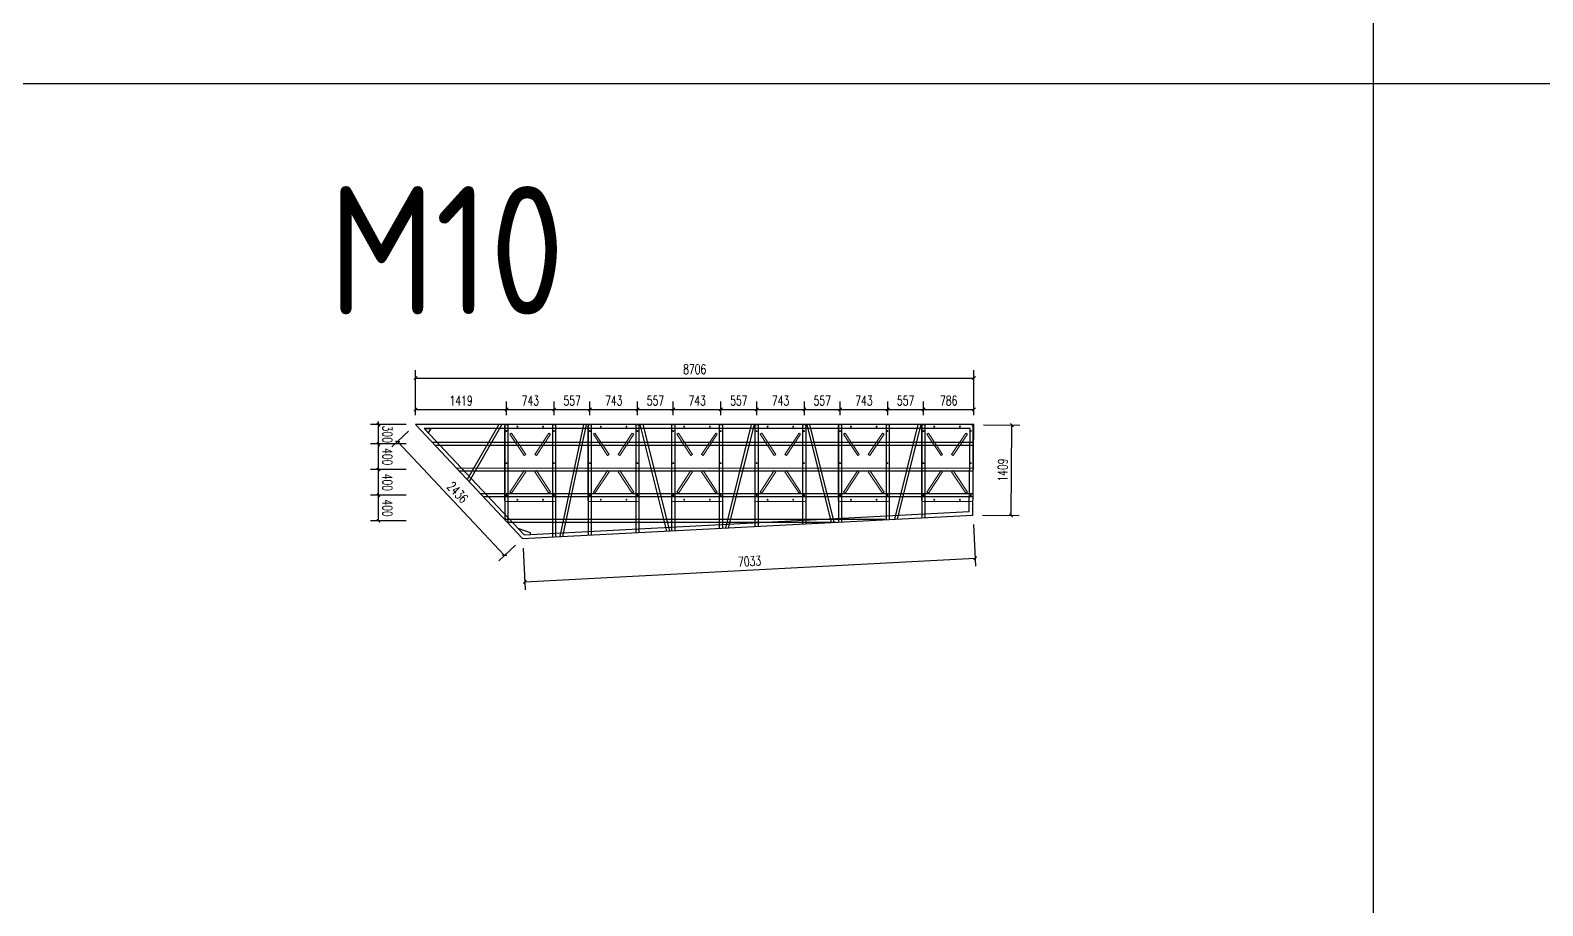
# Model space of a CAD drawing. Extents: x 1254079 to 1500931, y -102737 to 142253.
# Drawn here: x 1307027 to 1330609, y -25168 to -11524 of the extents above; entities that cross this region are included whole.
import ezdxf

# ---------------------------------------------------------------- set-up
doc = ezdxf.new("R2010")
doc.units = 0
doc.header["$LTSCALE"] = 1000
doc.header["$MEASUREMENT"] = 0
for name, color, linetype in [('DIM_MODI', 6, 'Continuous'), ('PUB_DIM', 3, 'Continuous'), ('PUB_TEXT', 7, 'Continuous'), ('W-float bowl浮筒', 253, 'Continuous'), ('W-FLOAT_BOWL浮筒', 253, 'Continuous'), ('W-STEEL_FRAME钢架', 3, 'Continuous'), ('W-STEEL_KEEL钢龙骨', 5, 'Continuous'), ('特殊段命名', 221, 'Continuous'), ('钢架', 90, 'Continuous')]:
    doc.layers.add(name, color=color, linetype=linetype)
doc.styles.add('_TCH_DIM_T3', font='SIMPLEX', dxfattribs={"width": 0.705882, "bigfont": 'GBCBIG'})
doc.styles.get("Standard").update_dxf_attribs({"font": 'gbenor.shx', "bigfont": 'gbcbig.shx'})
doc.dimstyles.new('_TCH_ARCH&&50', dxfattribs={"dimtxt": 148.75, "dimasz": 50, "dimexe": 125, "dimexo": 150, "dimgap": 63.125, "dimtad": 1, "dimdec": 0, "dimzin": 0, "dimdsep": 46, "dimtxsty": '_TCH_DIM_T3', "dimblk": 'ARCHTICK', "dimcen": 0.09, "dimclrt": 7, "dimazin": 2, "dimtfac": 1, "dimtdec": 0, "dimtix": 1, "dimtmove": 2, "dimatfit": 3, "dimfxl": 0, "dimtolj": 1, "dimtzin": 0, "dimarcsym": 0})

# ---------------------------------------------------------------- blocks, each defined once
blk = doc.blocks.new('_ArchTick')
at = {"color": 0, "linetype": 'ByBlock', "const_width": 0.4}
blk.add_lwpolyline([(-0.5, -0.5), (0.5, 0.5)], dxfattribs=at)
blk = doc.blocks.new('*D824')
at = {"layer": 'Defpoints', "color": 0, "transparency": 16777216}
for p in [(1312457, -18770), (1313038, -18770), (1313038, -19170)]:
    blk.add_point(p, dxfattribs=at)
at = {"layer": 'PUB_DIM', "color": 0, "lineweight": -2, "transparency": 16777216}
for p, q in [((1312888, -18770), (1312332, -18770)), ((1312457, -19170), (1312457, -18770)), ((1312888, -19170), (1312332, -19170))]:
    blk.add_line(p, q, dxfattribs=at)
at = {"layer": 'PUB_DIM', "color": 0, "lineweight": -2, "transparency": 16777216, "xscale": 50, "yscale": 50, "zscale": 50}
for p, rotation in [((1312457, -18770), 90.00074385326631), ((1312457, -19170), 270.0007438532663)]:
    blk.add_blockref('_ArchTick', p, dxfattribs=dict(at, rotation=rotation))
at = {"layer": 'PUB_DIM', "color": 7, "transparency": 16777216, "insert": (1312595, -18970), "char_height": 148.8, "attachment_point": 5, "rotation": 270.0007, "style": '_TCH_DIM_T3'}
blk.add_mtext('\\A1;400', dxfattribs=at)
blk = doc.blocks.new('*D825')
at = {"layer": 'Defpoints', "color": 0, "transparency": 16777216}
for p in [(1312457, -18370), (1313038, -18370), (1313038, -18770)]:
    blk.add_point(p, dxfattribs=at)
at = {"layer": 'PUB_DIM', "color": 0, "lineweight": -2, "transparency": 16777216}
for p, q in [((1312888, -18370), (1312332, -18370)), ((1312457, -18770), (1312457, -18370)), ((1312888, -18770), (1312332, -18770))]:
    blk.add_line(p, q, dxfattribs=at)
at = {"layer": 'PUB_DIM', "color": 0, "lineweight": -2, "transparency": 16777216, "xscale": 50, "yscale": 50, "zscale": 50}
for p, rotation in [((1312457, -18370), 90.00074385326512), ((1312457, -18770), 270.0007438532651)]:
    blk.add_blockref('_ArchTick', p, dxfattribs=dict(at, rotation=rotation))
at = {"layer": 'PUB_DIM', "color": 7, "transparency": 16777216, "insert": (1312595, -18570), "char_height": 148.8, "attachment_point": 5, "rotation": 270.0007, "style": '_TCH_DIM_T3'}
blk.add_mtext('\\A1;400', dxfattribs=at)
blk = doc.blocks.new('*D826')
at = {"layer": 'Defpoints', "color": 0, "transparency": 16777216}
for p in [(1312457, -17970), (1313038, -17970), (1313038, -18370)]:
    blk.add_point(p, dxfattribs=at)
at = {"layer": 'PUB_DIM', "color": 0, "lineweight": -2, "transparency": 16777216}
for p, q in [((1312888, -17970), (1312332, -17970)), ((1312457, -18370), (1312457, -17970)), ((1312888, -18370), (1312332, -18370))]:
    blk.add_line(p, q, dxfattribs=at)
at = {"layer": 'PUB_DIM', "color": 0, "lineweight": -2, "transparency": 16777216, "xscale": 50, "yscale": 50, "zscale": 50}
for p, rotation in [((1312457, -17970), 90.00074385326904), ((1312457, -18370), 270.0007438532691)]:
    blk.add_blockref('_ArchTick', p, dxfattribs=dict(at, rotation=rotation))
at = {"layer": 'PUB_DIM', "color": 7, "transparency": 16777216, "insert": (1312595, -18170), "char_height": 148.8, "attachment_point": 5, "rotation": 270.0007, "style": '_TCH_DIM_T3'}
blk.add_mtext('\\A1;400', dxfattribs=at)
blk = doc.blocks.new('*D827')
at = {"layer": 'Defpoints', "color": 0, "transparency": 16777216}
for p in [(1312457, -17670), (1313038, -17670), (1313038, -17970)]:
    blk.add_point(p, dxfattribs=at)
at = {"layer": 'PUB_DIM', "color": 0, "lineweight": -2, "transparency": 16777216}
for p, q in [((1312888, -17670), (1312332, -17670)), ((1312457, -17670), (1312457, -17620)), ((1312457, -17970), (1312457, -17670)), ((1312888, -17970), (1312332, -17970)), ((1312457, -17970), (1312457, -18020))]:
    blk.add_line(p, q, dxfattribs=at)
at = {"layer": 'PUB_DIM', "color": 0, "lineweight": -2, "transparency": 16777216, "xscale": 50, "yscale": 50, "zscale": 50}
for p, rotation in [((1312457, -17670), 270.0007438532612), ((1312457, -17970), 90.00074385326121)]:
    blk.add_blockref('_ArchTick', p, dxfattribs=dict(at, rotation=rotation))
at = {"layer": 'PUB_DIM', "color": 7, "transparency": 16777216, "insert": (1312595, -17820), "char_height": 148.8, "attachment_point": 5, "rotation": 270.0007, "style": '_TCH_DIM_T3'}
blk.add_mtext('\\A1;300', dxfattribs=at)
blk = doc.blocks.new('*D828')
at = {"layer": 'Defpoints', "color": 0, "transparency": 16777216}
for p in [(1314453, -17433), (1313034, -17670), (1314453, -17670)]:
    blk.add_point(p, dxfattribs=at)
at = {"layer": 'PUB_DIM', "color": 0, "lineweight": -2, "transparency": 16777216}
for p, q in [((1313034, -17520), (1313034, -17308)), ((1313034, -17433), (1314453, -17433)), ((1314453, -17520), (1314453, -17308))]:
    blk.add_line(p, q, dxfattribs=at)
at = {"layer": 'PUB_DIM', "color": 0, "lineweight": -2, "transparency": 16777216, "xscale": 50, "yscale": 50, "zscale": 50, "rotation": 180}
blk.add_blockref('_ArchTick', (1313034, -17433), dxfattribs=at)
at = {"layer": 'PUB_DIM', "color": 0, "lineweight": -2, "transparency": 16777216, "xscale": 50, "yscale": 50, "zscale": 50}
blk.add_blockref('_ArchTick', (1314453, -17433), dxfattribs=at)
at = {"layer": 'PUB_DIM', "color": 7, "transparency": 16777216, "insert": (1313744, -17296), "char_height": 148.8, "attachment_point": 5, "style": '_TCH_DIM_T3'}
blk.add_mtext('\\A1;1419', dxfattribs=at)
blk = doc.blocks.new('*D829')
at = {"layer": 'Defpoints', "color": 0, "transparency": 16777216}
for p in [(1315196, -17433), (1314453, -17670), (1315196, -17670)]:
    blk.add_point(p, dxfattribs=at)
at = {"layer": 'PUB_DIM', "color": 0, "lineweight": -2, "transparency": 16777216}
for p, q in [((1314453, -17520), (1314453, -17308)), ((1314453, -17433), (1315196, -17433)), ((1315196, -17520), (1315196, -17308))]:
    blk.add_line(p, q, dxfattribs=at)
at = {"layer": 'PUB_DIM', "color": 0, "lineweight": -2, "transparency": 16777216, "xscale": 50, "yscale": 50, "zscale": 50, "rotation": 180}
blk.add_blockref('_ArchTick', (1314453, -17433), dxfattribs=at)
at = {"layer": 'PUB_DIM', "color": 0, "lineweight": -2, "transparency": 16777216, "xscale": 50, "yscale": 50, "zscale": 50}
blk.add_blockref('_ArchTick', (1315196, -17433), dxfattribs=at)
at = {"layer": 'PUB_DIM', "color": 7, "transparency": 16777216, "insert": (1314825, -17296), "char_height": 148.8, "attachment_point": 5, "style": '_TCH_DIM_T3'}
blk.add_mtext('\\A1;743', dxfattribs=at)
blk = doc.blocks.new('*D830')
at = {"layer": 'Defpoints', "color": 0, "transparency": 16777216}
for p in [(1315753, -17433), (1315196, -17670), (1315753, -17670)]:
    blk.add_point(p, dxfattribs=at)
at = {"layer": 'PUB_DIM', "color": 0, "lineweight": -2, "transparency": 16777216}
for p, q in [((1315196, -17520), (1315196, -17308)), ((1315196, -17433), (1315753, -17433)), ((1315753, -17520), (1315753, -17308))]:
    blk.add_line(p, q, dxfattribs=at)
at = {"layer": 'PUB_DIM', "color": 0, "lineweight": -2, "transparency": 16777216, "xscale": 50, "yscale": 50, "zscale": 50, "rotation": 180}
blk.add_blockref('_ArchTick', (1315196, -17433), dxfattribs=at)
at = {"layer": 'PUB_DIM', "color": 0, "lineweight": -2, "transparency": 16777216, "xscale": 50, "yscale": 50, "zscale": 50}
blk.add_blockref('_ArchTick', (1315753, -17433), dxfattribs=at)
at = {"layer": 'PUB_DIM', "color": 7, "transparency": 16777216, "insert": (1315475, -17296), "char_height": 148.8, "attachment_point": 5, "style": '_TCH_DIM_T3'}
blk.add_mtext('\\A1;557', dxfattribs=at)
blk = doc.blocks.new('*D831')
at = {"layer": 'Defpoints', "color": 0, "transparency": 16777216}
for p in [(1316496, -17433), (1315753, -17670), (1316496, -17670)]:
    blk.add_point(p, dxfattribs=at)
at = {"layer": 'PUB_DIM', "color": 0, "lineweight": -2, "transparency": 16777216}
for p, q in [((1315753, -17520), (1315753, -17308)), ((1315753, -17433), (1316496, -17433)), ((1316496, -17520), (1316496, -17308))]:
    blk.add_line(p, q, dxfattribs=at)
at = {"layer": 'PUB_DIM', "color": 0, "lineweight": -2, "transparency": 16777216, "xscale": 50, "yscale": 50, "zscale": 50, "rotation": 180}
blk.add_blockref('_ArchTick', (1315753, -17433), dxfattribs=at)
at = {"layer": 'PUB_DIM', "color": 0, "lineweight": -2, "transparency": 16777216, "xscale": 50, "yscale": 50, "zscale": 50}
blk.add_blockref('_ArchTick', (1316496, -17433), dxfattribs=at)
at = {"layer": 'PUB_DIM', "color": 7, "transparency": 16777216, "insert": (1316125, -17296), "char_height": 148.8, "attachment_point": 5, "style": '_TCH_DIM_T3'}
blk.add_mtext('\\A1;743', dxfattribs=at)
blk = doc.blocks.new('*D832')
at = {"layer": 'Defpoints', "color": 0, "transparency": 16777216}
for p in [(1317053, -17433), (1316496, -17670), (1317053, -17670)]:
    blk.add_point(p, dxfattribs=at)
at = {"layer": 'PUB_DIM', "color": 0, "lineweight": -2, "transparency": 16777216}
for p, q in [((1316496, -17520), (1316496, -17308)), ((1316496, -17433), (1317053, -17433)), ((1317053, -17520), (1317053, -17308))]:
    blk.add_line(p, q, dxfattribs=at)
at = {"layer": 'PUB_DIM', "color": 0, "lineweight": -2, "transparency": 16777216, "xscale": 50, "yscale": 50, "zscale": 50, "rotation": 180}
blk.add_blockref('_ArchTick', (1316496, -17433), dxfattribs=at)
at = {"layer": 'PUB_DIM', "color": 0, "lineweight": -2, "transparency": 16777216, "xscale": 50, "yscale": 50, "zscale": 50}
blk.add_blockref('_ArchTick', (1317053, -17433), dxfattribs=at)
at = {"layer": 'PUB_DIM', "color": 7, "transparency": 16777216, "insert": (1316775, -17296), "char_height": 148.8, "attachment_point": 5, "style": '_TCH_DIM_T3'}
blk.add_mtext('\\A1;557', dxfattribs=at)
blk = doc.blocks.new('*D833')
at = {"layer": 'Defpoints', "color": 0, "transparency": 16777216}
for p in [(1317796, -17433), (1317053, -17670), (1317796, -17670)]:
    blk.add_point(p, dxfattribs=at)
at = {"layer": 'PUB_DIM', "color": 0, "lineweight": -2, "transparency": 16777216}
for p, q in [((1317053, -17520), (1317053, -17308)), ((1317053, -17433), (1317796, -17433)), ((1317796, -17520), (1317796, -17308))]:
    blk.add_line(p, q, dxfattribs=at)
at = {"layer": 'PUB_DIM', "color": 0, "lineweight": -2, "transparency": 16777216, "xscale": 50, "yscale": 50, "zscale": 50, "rotation": 180}
blk.add_blockref('_ArchTick', (1317053, -17433), dxfattribs=at)
at = {"layer": 'PUB_DIM', "color": 0, "lineweight": -2, "transparency": 16777216, "xscale": 50, "yscale": 50, "zscale": 50}
blk.add_blockref('_ArchTick', (1317796, -17433), dxfattribs=at)
at = {"layer": 'PUB_DIM', "color": 7, "transparency": 16777216, "insert": (1317425, -17296), "char_height": 148.8, "attachment_point": 5, "style": '_TCH_DIM_T3'}
blk.add_mtext('\\A1;743', dxfattribs=at)
blk = doc.blocks.new('*D834')
at = {"layer": 'Defpoints', "color": 0, "transparency": 16777216}
for p in [(1318353, -17433), (1317796, -17670), (1318353, -17670)]:
    blk.add_point(p, dxfattribs=at)
at = {"layer": 'PUB_DIM', "color": 0, "lineweight": -2, "transparency": 16777216}
for p, q in [((1317796, -17520), (1317796, -17308)), ((1317796, -17433), (1318353, -17433)), ((1318353, -17520), (1318353, -17308))]:
    blk.add_line(p, q, dxfattribs=at)
at = {"layer": 'PUB_DIM', "color": 0, "lineweight": -2, "transparency": 16777216, "xscale": 50, "yscale": 50, "zscale": 50, "rotation": 180}
blk.add_blockref('_ArchTick', (1317796, -17433), dxfattribs=at)
at = {"layer": 'PUB_DIM', "color": 0, "lineweight": -2, "transparency": 16777216, "xscale": 50, "yscale": 50, "zscale": 50}
blk.add_blockref('_ArchTick', (1318353, -17433), dxfattribs=at)
at = {"layer": 'PUB_DIM', "color": 7, "transparency": 16777216, "insert": (1318075, -17296), "char_height": 148.8, "attachment_point": 5, "style": '_TCH_DIM_T3'}
blk.add_mtext('\\A1;557', dxfattribs=at)
blk = doc.blocks.new('*D835')
at = {"layer": 'Defpoints', "color": 0, "transparency": 16777216}
for p in [(1319096, -17433), (1318353, -17670), (1319096, -17670)]:
    blk.add_point(p, dxfattribs=at)
at = {"layer": 'PUB_DIM', "color": 0, "lineweight": -2, "transparency": 16777216}
for p, q in [((1318353, -17520), (1318353, -17308)), ((1318353, -17433), (1319096, -17433)), ((1319096, -17520), (1319096, -17308))]:
    blk.add_line(p, q, dxfattribs=at)
at = {"layer": 'PUB_DIM', "color": 0, "lineweight": -2, "transparency": 16777216, "xscale": 50, "yscale": 50, "zscale": 50, "rotation": 180}
blk.add_blockref('_ArchTick', (1318353, -17433), dxfattribs=at)
at = {"layer": 'PUB_DIM', "color": 0, "lineweight": -2, "transparency": 16777216, "xscale": 50, "yscale": 50, "zscale": 50}
blk.add_blockref('_ArchTick', (1319096, -17433), dxfattribs=at)
at = {"layer": 'PUB_DIM', "color": 7, "transparency": 16777216, "insert": (1318725, -17296), "char_height": 148.8, "attachment_point": 5, "style": '_TCH_DIM_T3'}
blk.add_mtext('\\A1;743', dxfattribs=at)
blk = doc.blocks.new('*D836')
at = {"layer": 'Defpoints', "color": 0, "transparency": 16777216}
for p in [(1319653, -17433), (1319096, -17670), (1319653, -17670)]:
    blk.add_point(p, dxfattribs=at)
at = {"layer": 'PUB_DIM', "color": 0, "lineweight": -2, "transparency": 16777216}
for p, q in [((1319096, -17520), (1319096, -17308)), ((1319096, -17433), (1319653, -17433)), ((1319653, -17520), (1319653, -17308))]:
    blk.add_line(p, q, dxfattribs=at)
at = {"layer": 'PUB_DIM', "color": 0, "lineweight": -2, "transparency": 16777216, "xscale": 50, "yscale": 50, "zscale": 50, "rotation": 180}
blk.add_blockref('_ArchTick', (1319096, -17433), dxfattribs=at)
at = {"layer": 'PUB_DIM', "color": 0, "lineweight": -2, "transparency": 16777216, "xscale": 50, "yscale": 50, "zscale": 50}
blk.add_blockref('_ArchTick', (1319653, -17433), dxfattribs=at)
at = {"layer": 'PUB_DIM', "color": 7, "transparency": 16777216, "insert": (1319375, -17296), "char_height": 148.8, "attachment_point": 5, "style": '_TCH_DIM_T3'}
blk.add_mtext('\\A1;557', dxfattribs=at)
blk = doc.blocks.new('*D837')
at = {"layer": 'Defpoints', "color": 0, "transparency": 16777216}
for p in [(1320396, -17433), (1319653, -17670), (1320396, -17670)]:
    blk.add_point(p, dxfattribs=at)
at = {"layer": 'PUB_DIM', "color": 0, "lineweight": -2, "transparency": 16777216}
for p, q in [((1319653, -17520), (1319653, -17308)), ((1319653, -17433), (1320396, -17433)), ((1320396, -17520), (1320396, -17308))]:
    blk.add_line(p, q, dxfattribs=at)
at = {"layer": 'PUB_DIM', "color": 0, "lineweight": -2, "transparency": 16777216, "xscale": 50, "yscale": 50, "zscale": 50, "rotation": 180}
blk.add_blockref('_ArchTick', (1319653, -17433), dxfattribs=at)
at = {"layer": 'PUB_DIM', "color": 0, "lineweight": -2, "transparency": 16777216, "xscale": 50, "yscale": 50, "zscale": 50}
blk.add_blockref('_ArchTick', (1320396, -17433), dxfattribs=at)
at = {"layer": 'PUB_DIM', "color": 7, "transparency": 16777216, "insert": (1320025, -17296), "char_height": 148.8, "attachment_point": 5, "style": '_TCH_DIM_T3'}
blk.add_mtext('\\A1;743', dxfattribs=at)
blk = doc.blocks.new('*D838')
at = {"layer": 'Defpoints', "color": 0, "transparency": 16777216}
for p in [(1320953, -17433), (1320396, -17670), (1320953, -17670)]:
    blk.add_point(p, dxfattribs=at)
at = {"layer": 'PUB_DIM', "color": 0, "lineweight": -2, "transparency": 16777216}
for p, q in [((1320396, -17520), (1320396, -17308)), ((1320396, -17433), (1320953, -17433)), ((1320953, -17520), (1320953, -17308))]:
    blk.add_line(p, q, dxfattribs=at)
at = {"layer": 'PUB_DIM', "color": 0, "lineweight": -2, "transparency": 16777216, "xscale": 50, "yscale": 50, "zscale": 50, "rotation": 180}
blk.add_blockref('_ArchTick', (1320396, -17433), dxfattribs=at)
at = {"layer": 'PUB_DIM', "color": 0, "lineweight": -2, "transparency": 16777216, "xscale": 50, "yscale": 50, "zscale": 50}
blk.add_blockref('_ArchTick', (1320953, -17433), dxfattribs=at)
at = {"layer": 'PUB_DIM', "color": 7, "transparency": 16777216, "insert": (1320675, -17296), "char_height": 148.8, "attachment_point": 5, "style": '_TCH_DIM_T3'}
blk.add_mtext('\\A1;557', dxfattribs=at)
blk = doc.blocks.new('*D839')
at = {"layer": 'Defpoints', "color": 0, "transparency": 16777216}
for p in [(1321740, -17433), (1320953, -17670), (1321740, -17670)]:
    blk.add_point(p, dxfattribs=at)
at = {"layer": 'PUB_DIM', "color": 0, "lineweight": -2, "transparency": 16777216}
for p, q in [((1320953, -17520), (1320953, -17308)), ((1320953, -17433), (1321740, -17433)), ((1321740, -17520), (1321740, -17308))]:
    blk.add_line(p, q, dxfattribs=at)
at = {"layer": 'PUB_DIM', "color": 0, "lineweight": -2, "transparency": 16777216, "xscale": 50, "yscale": 50, "zscale": 50, "rotation": 180}
blk.add_blockref('_ArchTick', (1320953, -17433), dxfattribs=at)
at = {"layer": 'PUB_DIM', "color": 0, "lineweight": -2, "transparency": 16777216, "xscale": 50, "yscale": 50, "zscale": 50}
blk.add_blockref('_ArchTick', (1321740, -17433), dxfattribs=at)
at = {"layer": 'PUB_DIM', "color": 7, "transparency": 16777216, "insert": (1321347, -17296), "char_height": 148.8, "attachment_point": 5, "style": '_TCH_DIM_T3'}
blk.add_mtext('\\A1;786', dxfattribs=at)
blk = doc.blocks.new('*D840')
at = {"layer": 'Defpoints', "color": 0, "transparency": 16777216}
for p in [(1313034, -17670), (1314702, -19446), (1314423, -19708)]:
    blk.add_point(p, dxfattribs=at)
at = {"layer": 'PUB_DIM', "color": 0, "lineweight": -2, "transparency": 16777216}
for p, q in [((1312925, -17773), (1312663, -18018)), ((1312754, -17933), (1314423, -19708)), ((1314593, -19548), (1314332, -19794))]:
    blk.add_line(p, q, dxfattribs=at)
at = {"layer": 'PUB_DIM', "color": 0, "lineweight": -2, "transparency": 16777216, "xscale": 50, "yscale": 50, "zscale": 50}
for p, rotation in [((1312754, -17933), 133.2190968203758), ((1314423, -19708), 313.2190968203758)]:
    blk.add_blockref('_ArchTick', p, dxfattribs=dict(at, rotation=rotation))
at = {"layer": 'PUB_DIM', "color": 7, "transparency": 16777216, "insert": (1313689, -18726), "char_height": 148.8, "attachment_point": 5, "rotation": 313.2191, "style": '_TCH_DIM_T3'}
blk.add_mtext('\\A1;2436', dxfattribs=at)
blk = doc.blocks.new('*D841')
at = {"layer": 'Defpoints', "color": 0, "transparency": 16777216}
for p in [(1321726, -19079), (1314702, -19446), (1321761, -19753)]:
    blk.add_point(p, dxfattribs=at)
at = {"layer": 'PUB_DIM', "color": 0, "lineweight": -2, "transparency": 16777216}
for p, q in [((1321733, -19229), (1321767, -19878)), ((1314710, -19595), (1314744, -20245)), ((1314738, -20120), (1321761, -19753))]:
    blk.add_line(p, q, dxfattribs=at)
at = {"layer": 'PUB_DIM', "color": 0, "lineweight": -2, "transparency": 16777216, "xscale": 50, "yscale": 50, "zscale": 50}
for p, rotation in [((1321761, -19753), 2.989996392747998), ((1314738, -20120), 182.989996392748)]:
    blk.add_blockref('_ArchTick', p, dxfattribs=dict(at, rotation=rotation))
at = {"layer": 'PUB_DIM', "color": 7, "transparency": 16777216, "insert": (1318242, -19799), "char_height": 148.8, "attachment_point": 5, "rotation": 2.99, "style": '_TCH_DIM_T3'}
blk.add_mtext('\\A1;7033', dxfattribs=at)
blk = doc.blocks.new('*D842')
at = {"layer": 'Defpoints', "color": 0, "transparency": 16777216}
for p in [(1321740, -17670), (1322333, -17676), (1321726, -19079)]:
    blk.add_point(p, dxfattribs=at)
at = {"layer": 'PUB_DIM', "color": 0, "lineweight": -2, "transparency": 16777216}
for p, q in [((1321890, -17672), (1322458, -17677)), ((1322319, -19085), (1322333, -17676)), ((1321876, -19080), (1322444, -19086))]:
    blk.add_line(p, q, dxfattribs=at)
at = {"layer": 'PUB_DIM', "color": 0, "lineweight": -2, "transparency": 16777216, "xscale": 50, "yscale": 50, "zscale": 50}
for p, rotation in [((1322333, -17676), 89.42645400231622), ((1322319, -19085), 269.4264540023162)]:
    blk.add_blockref('_ArchTick', p, dxfattribs=dict(at, rotation=rotation))
at = {"layer": 'PUB_DIM', "color": 7, "transparency": 16777216, "insert": (1322189, -18379), "char_height": 148.8, "attachment_point": 5, "rotation": 89.4265, "style": '_TCH_DIM_T3'}
blk.add_mtext('\\A1;1409', dxfattribs=at)
blk = doc.blocks.new('*D843')
at = {"layer": 'Defpoints', "color": 0, "transparency": 16777216}
for p in [(1321740, -16944), (1313034, -17670), (1321740, -17670)]:
    blk.add_point(p, dxfattribs=at)
at = {"layer": 'PUB_DIM', "color": 0, "lineweight": -2, "transparency": 16777216}
for p, q in [((1313034, -17520), (1313034, -16819)), ((1313034, -16944), (1321740, -16944)), ((1321740, -17520), (1321740, -16819))]:
    blk.add_line(p, q, dxfattribs=at)
at = {"layer": 'PUB_DIM', "color": 0, "lineweight": -2, "transparency": 16777216, "xscale": 50, "yscale": 50, "zscale": 50, "rotation": 180}
blk.add_blockref('_ArchTick', (1313034, -16944), dxfattribs=at)
at = {"layer": 'PUB_DIM', "color": 0, "lineweight": -2, "transparency": 16777216, "xscale": 50, "yscale": 50, "zscale": 50}
blk.add_blockref('_ArchTick', (1321740, -16944), dxfattribs=at)
at = {"layer": 'PUB_DIM', "color": 7, "transparency": 16777216, "insert": (1317387, -16807), "char_height": 148.8, "attachment_point": 5, "style": '_TCH_DIM_T3'}
blk.add_mtext('\\A1;8706', dxfattribs=at)
blk = doc.blocks.new('$matou$00000145')
at = {"layer": 'W-float bowl浮筒', "lineweight": 0}
for p, q in [((-600, -375), (-600, 375)), ((-575, 400), (575, 400)), ((-507, 370), (-493, 370)), ((-500, 377), (-500, 363)), ((-7, 370), (7, 370)), ((0, 377), (0, 363)), ((493, 370), (507, 370)), ((500, 377), (500, 363)), ((600, 375), (600, -375)), ((-577, 200), (-563, 200)), ((-570, 207), (-570, 193)), ((563, 200), (577, 200)), ((570, 207), (570, 193)), ((-577, -200), (-563, -200)), ((-570, -193), (-570, -207)), ((563, -200), (577, -200)), ((570, -193), (570, -207)), ((575, -400), (-575, -400)), ((-507, -370), (-493, -370)), ((-500, -377), (-500, -363)), ((-7, -370), (7, -370)), ((0, -377), (0, -363)), ((493, -370), (507, -370)), ((500, -377), (500, -363))]:
    blk.add_line(p, q, dxfattribs=at)
at = {"layer": 'W-float bowl浮筒', "lineweight": 0, "ltscale": 100}
for points in [[(-450, 316), (-117, 95), (-133, 70), (-467, 291)], [(450, 316), (117, 95), (133, 70), (467, 291)], [(-450, -316), (-117, -95), (-133, -70), (-467, -291)], [(450, -316), (117, -95), (133, -70), (467, -291)]]:
    blk.add_lwpolyline(points, close=True, dxfattribs=at)
at = {"layer": 'W-float bowl浮筒', "lineweight": 0}
for centre in [(-500, 370), (0, 370), (500, 370), (-570, 200), (570, 200), (-570, -200), (570, -200), (-500, -370), (0, -370), (500, -370)]:
    blk.add_circle(centre, 7, dxfattribs=at)
for centre, start, end in [((-575, 375), 90, 180), ((575, 375), 0, 90), ((-575, -375), 180, 270), ((575, -375), 270, 0)]:
    blk.add_arc(centre, 25, start, end, dxfattribs=at)

msp = doc.modelspace()

# ---------------------------------------------------------------- linework, layer by layer
at = {"layer": 'DIM_MODI'}
msp.add_lwpolyline([(1284443.8, -12352.3), (1371490.4, -12352.3)], dxfattribs=at)
at = {"layer": 'W-STEEL_FRAME钢架'}
for p, q in [((1314431.9, -19157.9), (1314431.9, -17670.2)), ((1314474.9, -17670.2), (1314474.9, -19203.6)), ((1315174.9, -19421), (1315174.9, -17670.2)), ((1315217.9, -17670.2), (1315217.9, -19418.7)), ((1315731.9, -19391.9), (1315731.9, -17670.2)), ((1315774.9, -17670.2), (1315774.9, -19389.6)), ((1316474.9, -19353.1), (1316474.9, -17670.2)), ((1316517.9, -17670.2), (1316517.9, -19350.8)), ((1317031.9, -19324), (1317031.9, -17670.2)), ((1317074.9, -17670.2), (1317074.9, -19321.7)), ((1317774.9, -19285.2), (1317774.9, -17670.2)), ((1317817.9, -17670.2), (1317817.9, -19282.9)), ((1318331.9, -19256.1), (1318331.9, -17670.2)), ((1318374.9, -17670.2), (1318374.9, -19253.8)), ((1319074.9, -19217.3), (1319074.9, -17670.2)), ((1319117.9, -17670.2), (1319117.9, -19215)), ((1319631.9, -19190.3), (1319631.9, -17670.2)), ((1319674.9, -17670.2), (1319674.9, -19190.3)), ((1320374.9, -19149.3), (1320374.9, -17670.2)), ((1320417.9, -17670.2), (1320417.9, -19147.1)), ((1320931.9, -19120.3), (1320931.9, -17670.2)), ((1320974.9, -17670.2), (1320974.9, -19118))]:
    msp.add_line(p, q, dxfattribs=at)
at = {"layer": 'W-STEEL_FRAME钢架', "color": 1}
for points in [[(1313229.5, -17795.3), (1313223.6, -17788.9), (1313168.1, -17728.2), (1313268.1, -17728.2), (1313268.1, -17738.2)], [(1314636.2, -19288), (1314636.2, -19288), (1314726.2, -19386.3), (1314826.2, -19381.1), (1314826.2, -19353.8)]]:
    msp.add_lwpolyline(points, close=True, dxfattribs=at)
at = {"layer": 'W-STEEL_KEEL钢龙骨'}
for p, q in [((1321736.8, -17950.3), (1313297.4, -17950.5)), ((1313335, -17990.5), (1321736.4, -17990.3)), ((1321732.8, -18350.8), (1313673.9, -18351.2)), ((1313711.4, -18391.2), (1321732.4, -18390.8)), ((1321728.8, -18750.2), (1314048.5, -18749.8)), ((1314086.1, -18789.8), (1321728.4, -18790.2)), ((1320356, -19150.3), (1314424.8, -19150.3)), ((1314462.4, -19190.3), (1319590.2, -19190.3))]:
    msp.add_line(p, q, dxfattribs=at)
at = {"layer": '特殊段命名'}
msp.add_lwpolyline([(1327967.1, 620.5), (1327967.1, -87216.1)], dxfattribs=at)
at = {"layer": '钢架'}
for points in [[(1321739.6, -17670.2), (1313034, -17670.2), (1314702.3, -19445.6), (1321725.5, -19078.8)], [(1321681, -17728.2), (1313168.1, -17728.2), (1314726.2, -19386.3), (1321668.1, -19023.7)]]:
    msp.add_lwpolyline(points, close=True, dxfattribs=at)
for points in [[(1314331.6, -17670.2), (1313837.4, -18525.2)], [(1314381.3, -17670.2), (1313868.1, -18557.9)], [(1314431.9, -17670.2), (1314474.9, -17670.2)], [(1315174.9, -17670.2), (1315217.9, -17670.2)], [(1315651.4, -17670.2), (1315281.7, -19415.4)], [(1315695.3, -17670.2), (1315326.1, -19413.1)], [(1315731.3, -17670.2), (1315774.9, -17670.2)], [(1316474.9, -17670.2), (1316517.9, -17670.2)], [(1316533.2, -17670.2), (1316947.7, -19328.4)], [(1316577.5, -17670.2), (1316991.4, -19326.1)], [(1317031.9, -17670.2), (1317074.9, -17670.2)], [(1317774.9, -17670.2), (1317817.9, -17670.2)], [(1318267.8, -17670.2), (1317865.3, -19280.4)], [(1318312.1, -17670.2), (1317910.2, -19278.1)], [(1318331.9, -17670.2), (1318374.9, -17670.2)], [(1319074.9, -17670.2), (1319117.9, -17670.2)], [(1319133.2, -17670.2), (1319514.1, -19194.3)], [(1319177.5, -17670.2), (1319557.9, -19192)], [(1319631.9, -17670.2), (1319674.9, -17670.2)], [(1320374.9, -17670.2), (1320417.9, -17670.2)], [(1320867.8, -17670.2), (1320499.7, -19142.8)], [(1320912.1, -17670.2), (1320544.6, -19140.5)], [(1320931.9, -17670.2), (1320974.9, -17670.2)]]:
    msp.add_lwpolyline(points, dxfattribs=at)

# ---------------------------------------------------------------- block references
at = {"layer": 'W-FLOAT_BOWL浮筒', "rotation": 90}
for p in [(1314822.6, -18270.2), (1316122.6, -18270.2), (1317422.6, -18270.2), (1318722.6, -18270.2), (1320022.6, -18270.2), (1321322.6, -18270.2)]:
    msp.add_blockref('$matou$00000145', p, dxfattribs=at)

# ---------------------------------------------------------------- texts
at = {"layer": 'PUB_TEXT'}
msp.add_text('M10', height=2000, dxfattribs=at).set_placement((1311677.4, -15952.3))

# ---------------------------------------------------------------- dimensions: what is measured, and where the dimension line sits
at = {"layer": 'PUB_DIM'}
for p1, p2, distance, picture, middle in [((1313034, -17670.2), (1321739.6, -17670.2), 726, '*D843', (1317386.8, -16806.7)), ((1313034, -17670.2), (1314453.4, -17670.2), 236.9, '*D828', (1313743.7, -17295.8)), ((1314453.4, -17670.2), (1315196.4, -17670.2), 236.9, '*D829', (1314824.9, -17295.8)), ((1315196.4, -17670.2), (1315753.1, -17670.2), 236.9, '*D830', (1315474.8, -17295.8)), ((1315753.1, -17670.2), (1316496.4, -17670.2), 236.9, '*D831', (1316124.8, -17295.8)), ((1316496.4, -17670.2), (1317053.4, -17670.2), 236.9, '*D832', (1316774.9, -17295.8)), ((1317053.4, -17670.2), (1317796.4, -17670.2), 236.9, '*D833', (1317424.9, -17295.8)), ((1317796.4, -17670.2), (1318353.4, -17670.2), 236.9, '*D834', (1318074.9, -17295.8)), ((1318353.4, -17670.2), (1319096.4, -17670.2), 236.9, '*D835', (1318724.9, -17295.8)), ((1319096.4, -17670.2), (1319653.4, -17670.2), 236.9, '*D836', (1319374.9, -17295.8)), ((1319653.4, -17670.2), (1320396.4, -17670.2), 236.9, '*D837', (1320024.9, -17295.8)), ((1320396.4, -17670.2), (1320953.4, -17670.2), 236.9, '*D838', (1320674.9, -17295.8)), ((1320953.4, -17670.2), (1321739.6, -17670.2), 236.9, '*D839', (1321346.5, -17295.8)), ((1313037.9, -17969.8), (1313037.9, -17669.8), 580.5, '*D827', (1312594.9, -17819.8)), ((1313034, -17670.2), (1314702.3, -19445.6), -383.6, '*D840', (1313688.8, -18726.4)), ((1321725.5, -19078.8), (1321739.6, -17670.2), -593.5, '*D842', (1322188.5, -18379.1)), ((1313037.9, -18369.8), (1313037.9, -17969.8), 580.5, '*D826', (1312594.9, -18169.8)), ((1313037.9, -18769.8), (1313037.9, -18369.8), 580.5, '*D825', (1312594.9, -18569.8)), ((1313037.9, -19169.8), (1313037.9, -18769.8), 580.5, '*D824', (1312594.9, -18969.8)), ((1314702.3, -19445.6), (1321725.5, -19078.8), -675, '*D841', (1318242, -19799))]:
    dim = msp.add_aligned_dim(p1=p1, p2=p2, distance=distance, dimstyle='_TCH_ARCH&&50', dxfattribs=at)
    dim.commit()
    dim.dimension.update_dxf_attribs({"geometry": picture, "text_midpoint": middle})

doc.saveas('drawing.dxf')
